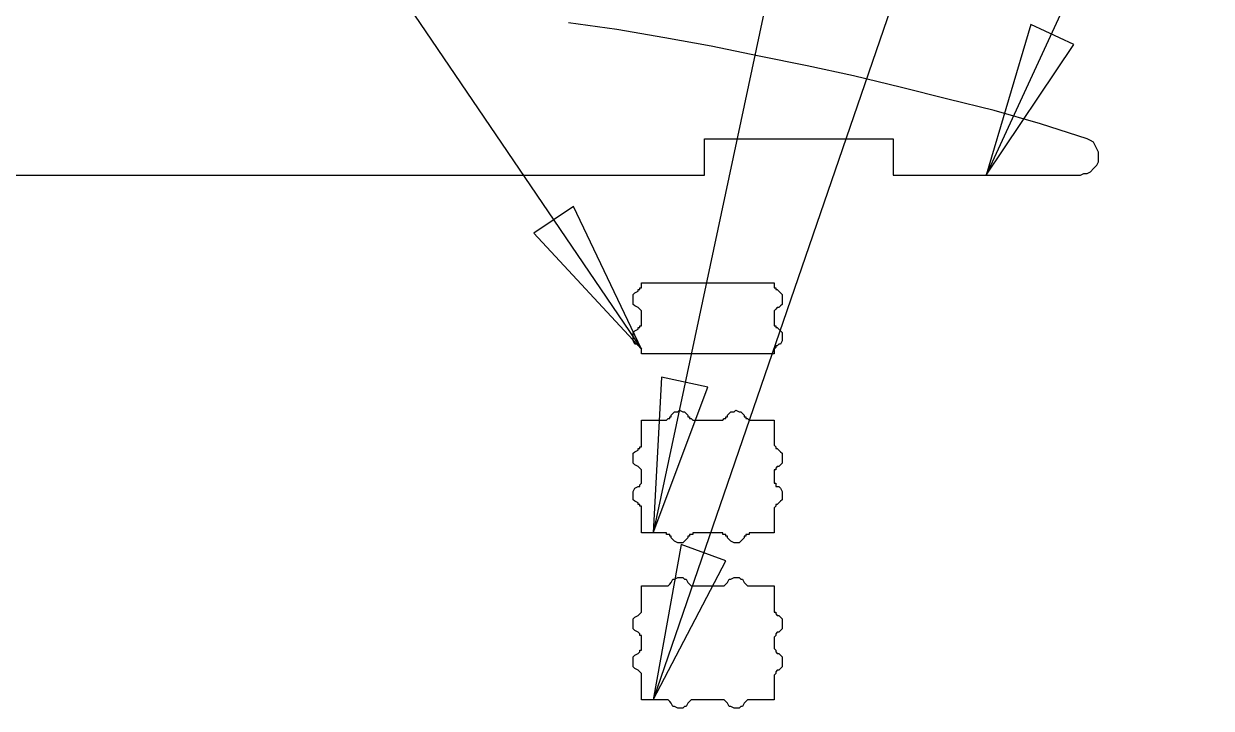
# Model space of a CAD drawing. Extents: x 9 to 432, y 44 to 411.
# Drawn here: x 99.62 to 119.86, y 110.12 to 121.79 of the extents above; entities that cross this region are included whole.
import ezdxf

# ---------------------------------------------------------------- set-up
doc = ezdxf.new("R2010")
doc.units = 0
doc.layers.get('0').update_dxf_attribs({"linetype": 'CONTINUOUS'})

msp = doc.modelspace()

# ---------------------------------------------------------------- linework, layer by layer
at = {"color": 7}
for p, q in [((64.713556, 183.160811), (110.151333, 116.245922)), ((145.429111, 182.850367), (116.021556, 119.209256)), ((135.240889, 182.709256), (110.348889, 110.262811)), ((125.137333, 182.568144), (110.348889, 113.113256)), ((109.728, 121.692811), (108.909556, 121.8057)), ((110.546444, 121.5517), (109.728, 121.692811)), ((116.783556, 121.777478), (116.021556, 119.209256)), ((117.517333, 121.438811), (116.783556, 121.777478)), ((117.517333, 121.438811), (116.783556, 121.777478)), ((111.336667, 121.410589), (110.546444, 121.5517)), ((116.021556, 119.209256), (117.517333, 121.438811)), ((116.021556, 119.209256), (117.517333, 121.438811)), ((112.155111, 121.241256), (111.336667, 121.410589)), ((112.973556, 121.071922), (112.155111, 121.241256)), ((113.763778, 120.902589), (112.973556, 121.071922)), ((114.582222, 120.705033), (113.763778, 120.902589)), ((115.372444, 120.507478), (114.582222, 120.705033)), ((116.162667, 120.309922), (115.372444, 120.507478)), ((116.952889, 120.084144), (116.162667, 120.309922)), ((117.743111, 119.830144), (116.952889, 120.084144)), ((111.223778, 119.830144), (114.441111, 119.830144)), ((111.223778, 119.209256), (111.223778, 119.830144)), ((114.441111, 119.830144), (114.441111, 119.209256)), ((117.799556, 119.801922), (117.743111, 119.830144)), ((117.856, 119.7737), (117.799556, 119.801922)), ((117.884222, 119.717256), (117.856, 119.7737)), ((117.912444, 119.660811), (117.884222, 119.717256)), ((117.940667, 119.604367), (117.912444, 119.660811)), ((117.940667, 119.547922), (117.940667, 119.604367)), ((117.912444, 119.378589), (117.940667, 119.435033)), ((117.940667, 119.491478), (117.940667, 119.547922)), ((117.940667, 119.435033), (117.940667, 119.491478)), ((96.407111, 119.209256), (111.223778, 119.209256)), ((114.441111, 119.209256), (117.630222, 119.209256)), ((117.630222, 119.209256), (117.686667, 119.237478)), ((117.686667, 119.237478), (117.743111, 119.237478)), ((117.743111, 119.237478), (117.799556, 119.2657)), ((117.799556, 119.2657), (117.856, 119.322144)), ((117.856, 119.322144), (117.912444, 119.378589)), ((108.994222, 118.673033), (108.316889, 118.221478)), ((108.994222, 118.673033), (108.316889, 118.221478)), ((110.151333, 116.245922), (108.994222, 118.673033)), ((110.151333, 116.245922), (108.994222, 118.673033)), ((108.316889, 118.221478), (110.151333, 116.245922)), ((110.151333, 117.374811), (112.409111, 117.374811)), ((110.151333, 117.346589), (110.151333, 117.374811)), ((112.409111, 117.374811), (112.409111, 117.374811)), ((112.409111, 117.374811), (112.409111, 117.346589)), ((110.010222, 117.177256), (110.038444, 117.205478)), ((110.010222, 117.149033), (110.010222, 117.177256)), ((110.038444, 117.205478), (110.094889, 117.2337)), ((110.094889, 117.2337), (110.094889, 117.261922)), ((110.094889, 117.261922), (110.123111, 117.261922)), ((110.123111, 117.261922), (110.123111, 117.290144)), ((110.123111, 117.290144), (110.151333, 117.290144)), ((110.151333, 117.318367), (110.151333, 117.346589)), ((110.151333, 117.290144), (110.151333, 117.318367)), ((112.409111, 117.346589), (112.409111, 117.318367)), ((112.409111, 117.318367), (112.409111, 117.290144)), ((112.409111, 117.290144), (112.437333, 117.290144)), ((112.437333, 117.290144), (112.437333, 117.261922)), ((112.437333, 117.261922), (112.465556, 117.261922)), ((112.465556, 117.261922), (112.493778, 117.2337)), ((112.493778, 117.2337), (112.522, 117.205478)), ((112.522, 117.205478), (112.550222, 117.177256)), ((112.550222, 117.177256), (112.550222, 117.149033)), ((110.010222, 117.092589), (110.010222, 117.149033)), ((110.010222, 117.064367), (110.010222, 117.092589)), ((110.010222, 117.007922), (110.010222, 117.064367)), ((110.038444, 116.9797), (110.010222, 117.007922)), ((110.094889, 116.951478), (110.038444, 116.9797)), ((112.522, 116.9797), (112.493778, 116.951478)), ((112.550222, 117.007922), (112.522, 116.9797)), ((112.550222, 117.149033), (112.550222, 117.092589)), ((112.550222, 117.092589), (112.550222, 117.064367)), ((112.550222, 117.064367), (112.550222, 117.007922)), ((110.123111, 116.923256), (110.094889, 116.951478)), ((110.151333, 116.895033), (110.123111, 116.923256)), ((110.151333, 116.866811), (110.151333, 116.895033)), ((110.151333, 116.838589), (110.151333, 116.866811)), ((110.151333, 116.810367), (110.151333, 116.838589)), ((110.151333, 116.7257), (110.151333, 116.810367)), ((112.437333, 116.923256), (112.409111, 116.895033)), ((112.409111, 116.895033), (112.409111, 116.866811)), ((112.409111, 116.866811), (112.409111, 116.838589)), ((112.409111, 116.838589), (112.409111, 116.810367)), ((112.409111, 116.810367), (112.409111, 116.7257)), ((112.465556, 116.951478), (112.437333, 116.923256)), ((112.493778, 116.951478), (112.465556, 116.951478)), ((110.010222, 116.528144), (110.038444, 116.556367)), ((110.038444, 116.556367), (110.094889, 116.584589)), ((110.094889, 116.584589), (110.094889, 116.612811)), ((110.094889, 116.612811), (110.123111, 116.612811)), ((110.123111, 116.612811), (110.123111, 116.641033)), ((110.123111, 116.641033), (110.151333, 116.641033)), ((110.151333, 116.697478), (110.151333, 116.7257)), ((110.151333, 116.669256), (110.151333, 116.697478)), ((110.151333, 116.641033), (110.151333, 116.669256)), ((112.409111, 116.7257), (112.409111, 116.7257)), ((112.409111, 116.7257), (112.409111, 116.697478)), ((112.409111, 116.697478), (112.409111, 116.669256)), ((112.409111, 116.669256), (112.409111, 116.641033)), ((112.409111, 116.641033), (112.437333, 116.641033)), ((112.437333, 116.641033), (112.437333, 116.612811)), ((112.437333, 116.612811), (112.465556, 116.612811)), ((112.465556, 116.612811), (112.493778, 116.584589)), ((112.493778, 116.584589), (112.522, 116.556367)), ((112.522, 116.556367), (112.550222, 116.528144)), ((110.010222, 116.499922), (110.010222, 116.528144)), ((110.010222, 116.443478), (110.010222, 116.499922)), ((110.010222, 116.415256), (110.010222, 116.443478)), ((110.010222, 116.387033), (110.010222, 116.415256)), ((110.038444, 116.330589), (110.010222, 116.387033)), ((112.550222, 116.387033), (112.522, 116.330589)), ((112.550222, 116.528144), (112.550222, 116.499922)), ((112.550222, 116.499922), (112.550222, 116.443478)), ((112.550222, 116.443478), (112.550222, 116.415256)), ((112.550222, 116.415256), (112.550222, 116.387033)), ((110.094889, 116.330589), (110.038444, 116.330589)), ((110.094889, 116.302367), (110.094889, 116.330589)), ((110.123111, 116.302367), (110.094889, 116.302367)), ((110.123111, 116.274144), (110.123111, 116.302367)), ((110.151333, 116.245922), (110.123111, 116.274144)), ((110.151333, 116.2177), (110.151333, 116.245922)), ((110.151333, 116.189478), (110.151333, 116.2177)), ((110.151333, 116.161256), (110.151333, 116.189478)), ((112.409111, 116.161256), (110.151333, 116.161256)), ((112.437333, 116.274144), (112.409111, 116.245922)), ((112.409111, 116.245922), (112.409111, 116.2177)), ((112.409111, 116.2177), (112.409111, 116.189478)), ((112.409111, 116.189478), (112.409111, 116.161256)), ((112.465556, 116.302367), (112.437333, 116.302367)), ((112.437333, 116.302367), (112.437333, 116.274144)), ((112.493778, 116.330589), (112.465556, 116.302367)), ((112.522, 116.330589), (112.493778, 116.330589)), ((110.49, 115.766144), (110.348889, 113.113256)), ((111.280222, 115.596811), (110.49, 115.766144)), ((111.280222, 115.596811), (110.49, 115.766144)), ((110.348889, 113.113256), (111.280222, 115.596811)), ((110.348889, 113.113256), (111.280222, 115.596811)), ((110.659333, 115.117033), (110.687556, 115.145256)), ((110.687556, 115.145256), (110.715778, 115.173478)), ((110.715778, 115.173478), (110.772222, 115.173478)), ((110.772222, 115.173478), (110.800444, 115.2017)), ((110.800444, 115.2017), (110.856889, 115.173478)), ((110.856889, 115.173478), (110.885111, 115.173478)), ((110.885111, 115.173478), (110.913333, 115.145256)), ((110.913333, 115.145256), (110.941556, 115.117033)), ((111.618889, 115.117033), (111.647111, 115.145256)), ((111.647111, 115.145256), (111.675333, 115.173478)), ((111.675333, 115.173478), (111.731778, 115.173478)), ((111.731778, 115.173478), (111.76, 115.2017)), ((111.76, 115.2017), (111.816444, 115.173478)), ((111.816444, 115.173478), (111.844667, 115.173478)), ((111.844667, 115.173478), (111.872889, 115.145256)), ((111.872889, 115.145256), (111.901111, 115.117033)), ((110.151333, 115.032367), (110.518222, 115.032367)), ((110.151333, 114.665478), (110.151333, 115.032367)), ((110.518222, 115.032367), (110.546444, 115.032367)), ((110.546444, 115.032367), (110.574667, 115.032367)), ((110.574667, 115.032367), (110.602889, 115.060589)), ((110.602889, 115.060589), (110.631111, 115.060589)), ((110.631111, 115.060589), (110.631111, 115.088811)), ((110.631111, 115.088811), (110.659333, 115.088811)), ((110.659333, 115.088811), (110.659333, 115.117033)), ((110.941556, 115.117033), (110.941556, 115.088811)), ((110.941556, 115.088811), (110.969778, 115.088811)), ((110.969778, 115.088811), (110.969778, 115.060589)), ((110.969778, 115.060589), (110.998, 115.060589)), ((110.998, 115.060589), (111.026222, 115.032367)), ((111.026222, 115.032367), (111.054444, 115.032367)), ((111.054444, 115.032367), (111.082667, 115.032367)), ((111.082667, 115.032367), (111.477778, 115.032367)), ((111.477778, 115.032367), (111.506, 115.032367)), ((111.506, 115.032367), (111.534222, 115.032367)), ((111.534222, 115.032367), (111.562444, 115.060589)), ((111.562444, 115.060589), (111.590667, 115.060589)), ((111.590667, 115.060589), (111.590667, 115.088811)), ((111.590667, 115.088811), (111.618889, 115.088811)), ((111.618889, 115.088811), (111.618889, 115.117033)), ((111.901111, 115.117033), (111.901111, 115.088811)), ((111.901111, 115.088811), (111.929333, 115.088811)), ((111.929333, 115.088811), (111.929333, 115.060589)), ((111.929333, 115.060589), (111.957556, 115.060589)), ((111.957556, 115.060589), (111.985778, 115.032367)), ((111.985778, 115.032367), (112.014, 115.032367)), ((112.014, 115.032367), (112.042222, 115.032367)), ((112.042222, 115.032367), (112.409111, 115.032367)), ((112.409111, 115.032367), (112.409111, 114.665478)), ((110.094889, 114.524367), (110.094889, 114.552589)), ((110.094889, 114.552589), (110.123111, 114.552589)), ((110.123111, 114.552589), (110.123111, 114.580811)), ((110.123111, 114.580811), (110.151333, 114.580811)), ((110.151333, 114.637256), (110.151333, 114.665478)), ((110.151333, 114.609033), (110.151333, 114.637256)), ((110.151333, 114.580811), (110.151333, 114.609033)), ((112.409111, 114.665478), (112.409111, 114.637256)), ((112.409111, 114.637256), (112.409111, 114.609033)), ((112.409111, 114.609033), (112.437333, 114.580811)), ((112.437333, 114.580811), (112.437333, 114.552589)), ((112.437333, 114.552589), (112.465556, 114.552589)), ((112.465556, 114.552589), (112.493778, 114.524367)), ((110.010222, 114.467922), (110.038444, 114.496144)), ((110.010222, 114.4397), (110.010222, 114.467922)), ((110.010222, 114.383256), (110.010222, 114.4397)), ((110.010222, 114.355033), (110.010222, 114.383256)), ((110.010222, 114.298589), (110.010222, 114.355033)), ((110.038444, 114.496144), (110.094889, 114.524367)), ((112.493778, 114.524367), (112.522, 114.496144)), ((112.522, 114.496144), (112.550222, 114.467922)), ((112.550222, 114.467922), (112.550222, 114.4397)), ((112.550222, 114.4397), (112.550222, 114.383256)), ((112.550222, 114.383256), (112.550222, 114.355033)), ((112.550222, 114.355033), (112.550222, 114.298589)), ((110.038444, 114.270367), (110.010222, 114.298589)), ((110.094889, 114.242144), (110.038444, 114.270367)), ((110.123111, 114.213922), (110.094889, 114.242144)), ((110.151333, 114.1857), (110.123111, 114.213922)), ((110.151333, 114.157478), (110.151333, 114.1857)), ((110.151333, 114.129256), (110.151333, 114.157478)), ((110.151333, 114.101033), (110.151333, 114.129256)), ((112.437333, 114.1857), (112.409111, 114.1857)), ((112.409111, 114.1857), (112.409111, 114.157478)), ((112.409111, 114.157478), (112.409111, 114.129256)), ((112.409111, 114.129256), (112.409111, 114.101033)), ((112.465556, 114.242144), (112.437333, 114.213922)), ((112.437333, 114.213922), (112.437333, 114.1857)), ((112.493778, 114.242144), (112.465556, 114.242144)), ((112.522, 114.270367), (112.493778, 114.242144)), ((112.550222, 114.298589), (112.522, 114.270367)), ((110.123111, 113.9317), (110.151333, 113.959922)), ((110.123111, 113.903478), (110.123111, 113.9317)), ((110.151333, 114.016367), (110.151333, 114.101033)), ((110.151333, 113.988144), (110.151333, 114.016367)), ((110.151333, 113.959922), (110.151333, 113.988144)), ((112.409111, 114.101033), (112.409111, 114.016367)), ((112.409111, 114.016367), (112.409111, 114.016367)), ((112.409111, 114.016367), (112.409111, 113.988144)), ((112.409111, 113.988144), (112.409111, 113.959922)), ((112.409111, 113.959922), (112.437333, 113.959922)), ((112.437333, 113.959922), (112.437333, 113.9317)), ((112.437333, 113.9317), (112.437333, 113.903478)), ((110.010222, 113.818811), (110.038444, 113.875256)), ((110.010222, 113.790589), (110.010222, 113.818811)), ((110.010222, 113.762367), (110.010222, 113.790589)), ((110.010222, 113.705922), (110.010222, 113.762367)), ((110.038444, 113.875256), (110.094889, 113.903478)), ((110.094889, 113.903478), (110.094889, 113.903478)), ((110.094889, 113.903478), (110.123111, 113.903478)), ((112.437333, 113.903478), (112.465556, 113.903478)), ((112.465556, 113.903478), (112.493778, 113.903478)), ((112.493778, 113.903478), (112.522, 113.875256)), ((112.522, 113.875256), (112.550222, 113.818811)), ((112.550222, 113.818811), (112.550222, 113.790589)), ((112.550222, 113.790589), (112.550222, 113.762367)), ((112.550222, 113.762367), (112.550222, 113.705922)), ((110.010222, 113.6777), (110.010222, 113.705922)), ((110.038444, 113.649478), (110.010222, 113.6777)), ((110.094889, 113.621256), (110.038444, 113.649478)), ((110.094889, 113.593033), (110.094889, 113.621256)), ((110.123111, 113.593033), (110.094889, 113.593033)), ((110.123111, 113.564811), (110.123111, 113.593033)), ((110.151333, 113.564811), (110.123111, 113.564811)), ((110.151333, 113.536589), (110.151333, 113.564811)), ((110.151333, 113.508367), (110.151333, 113.536589)), ((112.437333, 113.564811), (112.409111, 113.536589)), ((112.409111, 113.536589), (112.409111, 113.508367)), ((112.465556, 113.593033), (112.437333, 113.593033)), ((112.437333, 113.593033), (112.437333, 113.564811)), ((112.493778, 113.621256), (112.465556, 113.593033)), ((112.522, 113.649478), (112.493778, 113.621256)), ((112.550222, 113.6777), (112.522, 113.649478)), ((112.550222, 113.705922), (112.550222, 113.6777)), ((110.151333, 113.480144), (110.151333, 113.508367)), ((110.151333, 113.113256), (110.151333, 113.480144)), ((112.409111, 113.508367), (112.409111, 113.480144)), ((112.409111, 113.480144), (112.409111, 113.113256)), ((110.518222, 113.113256), (110.151333, 113.113256)), ((110.828667, 112.9157), (110.348889, 110.262811)), ((110.546444, 113.113256), (110.518222, 113.113256)), ((110.574667, 113.113256), (110.546444, 113.113256)), ((110.574667, 113.085033), (110.574667, 113.113256)), ((110.602889, 113.085033), (110.574667, 113.085033)), ((110.631111, 113.085033), (110.602889, 113.085033)), ((110.631111, 113.056811), (110.631111, 113.085033)), ((110.659333, 113.056811), (110.631111, 113.056811)), ((110.659333, 113.028589), (110.659333, 113.056811)), ((110.687556, 113.000367), (110.659333, 113.028589)), ((110.715778, 112.972144), (110.687556, 113.000367)), ((110.772222, 112.943922), (110.715778, 112.972144)), ((110.800444, 112.943922), (110.772222, 112.943922)), ((110.856889, 112.943922), (110.800444, 112.943922)), ((111.590667, 112.633478), (110.828667, 112.9157)), ((111.590667, 112.633478), (110.828667, 112.9157)), ((110.885111, 112.972144), (110.856889, 112.943922)), ((110.913333, 113.000367), (110.885111, 112.972144)), ((110.941556, 113.028589), (110.913333, 113.000367)), ((110.969778, 113.056811), (110.941556, 113.056811)), ((110.941556, 113.056811), (110.941556, 113.028589)), ((110.998, 113.085033), (110.969778, 113.085033)), ((110.969778, 113.085033), (110.969778, 113.056811)), ((111.026222, 113.085033), (110.998, 113.085033)), ((111.054444, 113.113256), (111.026222, 113.113256)), ((111.026222, 113.113256), (111.026222, 113.085033)), ((111.082667, 113.113256), (111.054444, 113.113256)), ((111.477778, 113.113256), (111.082667, 113.113256)), ((111.506, 113.113256), (111.477778, 113.113256)), ((111.534222, 113.113256), (111.506, 113.113256)), ((111.534222, 113.085033), (111.534222, 113.113256)), ((111.562444, 113.085033), (111.534222, 113.085033)), ((111.590667, 113.085033), (111.562444, 113.085033)), ((111.590667, 113.056811), (111.590667, 113.085033)), ((111.618889, 113.056811), (111.590667, 113.056811)), ((111.618889, 113.028589), (111.618889, 113.056811)), ((111.647111, 113.000367), (111.618889, 113.028589)), ((111.675333, 112.972144), (111.647111, 113.000367)), ((111.731778, 112.943922), (111.675333, 112.972144)), ((111.76, 112.943922), (111.731778, 112.943922)), ((111.816444, 112.943922), (111.76, 112.943922)), ((111.844667, 112.972144), (111.816444, 112.943922)), ((111.872889, 113.000367), (111.844667, 112.972144)), ((111.901111, 113.028589), (111.872889, 113.000367)), ((111.929333, 113.056811), (111.901111, 113.056811)), ((111.901111, 113.056811), (111.901111, 113.028589)), ((111.957556, 113.085033), (111.929333, 113.085033)), ((111.929333, 113.085033), (111.929333, 113.056811)), ((111.985778, 113.085033), (111.957556, 113.085033)), ((112.014, 113.113256), (111.985778, 113.113256)), ((111.985778, 113.113256), (111.985778, 113.085033)), ((112.042222, 113.113256), (112.014, 113.113256)), ((112.409111, 113.113256), (112.042222, 113.113256)), ((110.348889, 110.262811), (111.590667, 112.633478)), ((110.348889, 110.262811), (111.590667, 112.633478)), ((110.659333, 112.266589), (110.687556, 112.323033)), ((110.687556, 112.323033), (110.715778, 112.323033)), ((110.715778, 112.323033), (110.772222, 112.351256)), ((110.772222, 112.351256), (110.800444, 112.351256)), ((110.800444, 112.351256), (110.856889, 112.351256)), ((110.856889, 112.351256), (110.885111, 112.323033)), ((110.885111, 112.323033), (110.913333, 112.323033)), ((110.913333, 112.323033), (110.941556, 112.266589)), ((111.618889, 112.266589), (111.647111, 112.323033)), ((111.647111, 112.323033), (111.675333, 112.323033)), ((111.675333, 112.323033), (111.731778, 112.351256)), ((111.731778, 112.351256), (111.76, 112.351256)), ((111.76, 112.351256), (111.816444, 112.351256)), ((111.816444, 112.351256), (111.844667, 112.323033)), ((111.844667, 112.323033), (111.872889, 112.323033)), ((111.872889, 112.323033), (111.901111, 112.266589)), ((110.151333, 112.210144), (110.518222, 112.210144)), ((110.151333, 111.843256), (110.151333, 112.210144)), ((110.518222, 112.210144), (110.546444, 112.210144)), ((110.546444, 112.210144), (110.574667, 112.210144)), ((110.574667, 112.210144), (110.602889, 112.210144)), ((110.602889, 112.210144), (110.631111, 112.238367)), ((110.631111, 112.238367), (110.659333, 112.266589)), ((110.941556, 112.266589), (110.941556, 112.266589)), ((110.941556, 112.266589), (110.969778, 112.238367)), ((110.969778, 112.238367), (110.998, 112.210144)), ((110.998, 112.210144), (111.026222, 112.210144)), ((111.026222, 112.210144), (111.054444, 112.210144)), ((111.054444, 112.210144), (111.082667, 112.210144)), ((111.082667, 112.210144), (111.477778, 112.210144)), ((111.477778, 112.210144), (111.506, 112.210144)), ((111.506, 112.210144), (111.534222, 112.210144)), ((111.534222, 112.210144), (111.562444, 112.210144)), ((111.562444, 112.210144), (111.590667, 112.238367)), ((111.590667, 112.238367), (111.618889, 112.266589)), ((111.901111, 112.266589), (111.901111, 112.266589)), ((111.901111, 112.266589), (111.929333, 112.238367)), ((111.929333, 112.238367), (111.957556, 112.210144)), ((111.957556, 112.210144), (111.985778, 112.210144)), ((111.985778, 112.210144), (112.014, 112.210144)), ((112.014, 112.210144), (112.042222, 112.210144)), ((112.042222, 112.210144), (112.409111, 112.210144)), ((112.409111, 112.210144), (112.409111, 111.843256)), ((110.038444, 111.673922), (110.094889, 111.702144)), ((110.094889, 111.702144), (110.123111, 111.730367)), ((110.094889, 111.702144), (110.094889, 111.702144)), ((110.123111, 111.730367), (110.151333, 111.758589)), ((110.151333, 111.815033), (110.151333, 111.843256)), ((110.151333, 111.786811), (110.151333, 111.815033)), ((110.151333, 111.758589), (110.151333, 111.786811)), ((112.409111, 111.843256), (112.409111, 111.815033)), ((112.409111, 111.815033), (112.409111, 111.786811)), ((112.409111, 111.786811), (112.409111, 111.758589)), ((112.409111, 111.758589), (112.437333, 111.758589)), ((112.437333, 111.758589), (112.437333, 111.730367)), ((112.437333, 111.730367), (112.465556, 111.702144)), ((112.465556, 111.702144), (112.493778, 111.702144)), ((112.493778, 111.702144), (112.522, 111.673922)), ((110.010222, 111.6457), (110.038444, 111.673922)), ((110.010222, 111.589256), (110.010222, 111.6457)), ((110.010222, 111.561033), (110.010222, 111.589256)), ((110.010222, 111.504589), (110.010222, 111.561033)), ((110.010222, 111.476367), (110.010222, 111.504589)), ((112.522, 111.673922), (112.550222, 111.6457)), ((112.550222, 111.6457), (112.550222, 111.589256)), ((112.550222, 111.589256), (112.550222, 111.561033)), ((112.550222, 111.561033), (112.550222, 111.504589)), ((112.550222, 111.504589), (112.550222, 111.476367)), ((110.038444, 111.448144), (110.010222, 111.476367)), ((110.094889, 111.419922), (110.038444, 111.448144)), ((110.123111, 111.3917), (110.094889, 111.419922)), ((110.123111, 111.363478), (110.123111, 111.3917)), ((110.151333, 111.363478), (110.123111, 111.363478)), ((110.151333, 111.335256), (110.151333, 111.363478)), ((110.151333, 111.307033), (110.151333, 111.335256)), ((110.151333, 111.278811), (110.151333, 111.307033)), ((112.437333, 111.363478), (112.409111, 111.335256)), ((112.409111, 111.335256), (112.409111, 111.307033)), ((112.409111, 111.307033), (112.409111, 111.278811)), ((112.465556, 111.419922), (112.437333, 111.3917)), ((112.437333, 111.3917), (112.437333, 111.363478)), ((112.493778, 111.419922), (112.465556, 111.419922)), ((112.522, 111.448144), (112.493778, 111.419922)), ((112.550222, 111.476367), (112.522, 111.448144)), ((110.123111, 111.081256), (110.123111, 111.109478)), ((110.123111, 111.109478), (110.151333, 111.109478)), ((110.151333, 111.194144), (110.151333, 111.278811)), ((110.151333, 111.165922), (110.151333, 111.194144)), ((110.151333, 111.1377), (110.151333, 111.165922)), ((110.151333, 111.109478), (110.151333, 111.1377)), ((112.409111, 111.278811), (112.409111, 111.194144)), ((112.409111, 111.194144), (112.409111, 111.165922)), ((112.409111, 111.165922), (112.409111, 111.1377)), ((112.409111, 111.1377), (112.437333, 111.109478)), ((112.437333, 111.109478), (112.437333, 111.081256)), ((110.010222, 110.996589), (110.038444, 111.024811)), ((110.010222, 110.968367), (110.010222, 110.996589)), ((110.010222, 110.911922), (110.010222, 110.968367)), ((110.010222, 110.8837), (110.010222, 110.911922)), ((110.038444, 111.024811), (110.094889, 111.053033)), ((110.094889, 111.053033), (110.123111, 111.081256)), ((110.094889, 111.053033), (110.094889, 111.053033)), ((112.437333, 111.081256), (112.465556, 111.053033)), ((112.465556, 111.053033), (112.493778, 111.053033)), ((112.493778, 111.053033), (112.522, 111.024811)), ((112.522, 111.024811), (112.550222, 110.996589)), ((112.550222, 110.996589), (112.550222, 110.968367)), ((112.550222, 110.968367), (112.550222, 110.911922)), ((112.550222, 110.911922), (112.550222, 110.8837)), ((110.010222, 110.827256), (110.010222, 110.8837)), ((110.038444, 110.799033), (110.010222, 110.827256)), ((110.094889, 110.770811), (110.038444, 110.799033)), ((110.123111, 110.742589), (110.094889, 110.770811)), ((110.151333, 110.714367), (110.123111, 110.742589)), ((110.151333, 110.686144), (110.151333, 110.714367)), ((112.437333, 110.714367), (112.409111, 110.686144)), ((112.465556, 110.770811), (112.437333, 110.742589)), ((112.437333, 110.742589), (112.437333, 110.714367)), ((112.493778, 110.770811), (112.465556, 110.770811)), ((112.522, 110.799033), (112.493778, 110.770811)), ((112.550222, 110.827256), (112.522, 110.799033)), ((112.550222, 110.8837), (112.550222, 110.827256)), ((110.151333, 110.657922), (110.151333, 110.686144)), ((110.151333, 110.6297), (110.151333, 110.657922)), ((110.151333, 110.262811), (110.151333, 110.6297)), ((112.409111, 110.686144), (112.409111, 110.657922)), ((112.409111, 110.657922), (112.409111, 110.6297)), ((112.409111, 110.6297), (112.409111, 110.262811)), ((110.518222, 110.262811), (110.151333, 110.262811)), ((110.546444, 110.262811), (110.518222, 110.262811)), ((110.574667, 110.262811), (110.546444, 110.262811)), ((110.602889, 110.262811), (110.574667, 110.262811)), ((110.631111, 110.234589), (110.602889, 110.262811)), ((110.659333, 110.206367), (110.631111, 110.234589)), ((110.659333, 110.206367), (110.659333, 110.206367)), ((110.687556, 110.149922), (110.659333, 110.206367)), ((110.715778, 110.149922), (110.687556, 110.149922)), ((110.772222, 110.1217), (110.715778, 110.149922)), ((110.800444, 110.1217), (110.772222, 110.1217)), ((110.856889, 110.1217), (110.800444, 110.1217)), ((110.885111, 110.149922), (110.856889, 110.1217)), ((110.913333, 110.149922), (110.885111, 110.149922)), ((110.941556, 110.206367), (110.913333, 110.149922)), ((110.969778, 110.234589), (110.941556, 110.206367)), ((110.998, 110.262811), (110.969778, 110.234589)), ((111.026222, 110.262811), (110.998, 110.262811)), ((111.054444, 110.262811), (111.026222, 110.262811)), ((111.082667, 110.262811), (111.054444, 110.262811)), ((111.477778, 110.262811), (111.082667, 110.262811)), ((111.506, 110.262811), (111.477778, 110.262811)), ((111.534222, 110.262811), (111.506, 110.262811)), ((111.562444, 110.262811), (111.534222, 110.262811)), ((111.590667, 110.234589), (111.562444, 110.262811)), ((111.618889, 110.206367), (111.590667, 110.234589)), ((111.618889, 110.206367), (111.618889, 110.206367)), ((111.647111, 110.149922), (111.618889, 110.206367)), ((111.675333, 110.149922), (111.647111, 110.149922)), ((111.731778, 110.1217), (111.675333, 110.149922)), ((111.76, 110.1217), (111.731778, 110.1217)), ((111.816444, 110.1217), (111.76, 110.1217)), ((111.844667, 110.149922), (111.816444, 110.1217)), ((111.872889, 110.149922), (111.844667, 110.149922)), ((111.901111, 110.206367), (111.872889, 110.149922)), ((111.929333, 110.234589), (111.901111, 110.206367)), ((111.957556, 110.262811), (111.929333, 110.234589)), ((111.985778, 110.262811), (111.957556, 110.262811)), ((112.014, 110.262811), (111.985778, 110.262811)), ((112.042222, 110.262811), (112.014, 110.262811)), ((112.409111, 110.262811), (112.042222, 110.262811))]:
    msp.add_line(p, q, dxfattribs=at)

doc.saveas('drawing.dxf')
